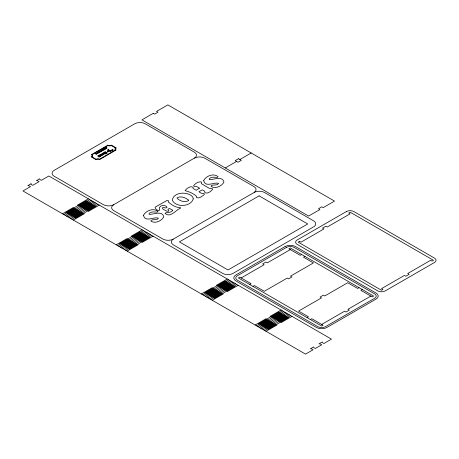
<?xml version="1.0" encoding="UTF-8"?>
<svg xmlns="http://www.w3.org/2000/svg" width="459" height="459" viewBox="0 0 459 459"><rect width="100%" height="100%" fill="white"/><g stroke="black" fill="none" stroke-linecap="round" stroke-linejoin="round"><path stroke-width="0.69" d="M113.803 204.657L113.241 205.024A7.396 4.269 0 0 0 113.241 210.331L163.083 239.145A7.396 4.269 0 0 0 173.077 239.225L254.665 192.155A7.396 4.269 0 0 1 264.487 192.482L313.617 220.842A7.396 4.269 0 0 1 314.042 226.608L233.103 273.363A7.396 4.269 0 0 1 222.954 273.53L173.232 244.825A7.396 4.269 0 0 1 173.232 239.139M194.467 158.091L194.616 158.005A7.396 4.269 0 0 0 194.323 152.141L145.199 123.781A7.396 4.269 0 0 0 134.745 123.781L53.669 170.628A7.396 4.269 0 0 0 53.669 175.935L103.51 204.748A7.396 4.269 0 0 0 113.505 204.829L194.467 158.091A7.396 4.269 0 0 1 204.771 158.177L253.896 186.538A7.396 4.269 0 0 1 254.188 192.396M62.458 213.774L73.474 207.411M77.364 205.167L88.386 198.804M65.729 212.666L86.476 200.692M63.824 214.56L74.84 208.197M78.73 205.953L89.746 199.59M67.094 213.458L87.835 201.484M65.184 215.346L76.205 208.983M80.096 206.739L91.112 200.376M68.46 214.244L89.201 202.27M66.549 216.137L77.571 209.774M81.461 207.525L92.477 201.168M69.825 215.03L90.566 203.056M67.915 216.923L78.937 210.561M82.821 208.317L93.843 201.954M71.191 215.822L91.932 203.848M69.28 217.709L80.296 211.347M84.186 209.103L95.208 202.74M72.556 216.608L93.297 204.634M70.646 218.501L81.662 212.138M85.552 209.889L96.574 203.532M73.922 217.394L94.663 205.42M72.011 219.287L83.027 212.924M86.917 210.681L97.933 204.318M75.282 218.186L96.023 206.206M73.371 220.073L84.393 213.71M88.283 211.467L99.299 205.104M225.266 167.96L236.586 161.425M239.879 159.52L251.193 152.99M116.219 244.813L127.241 238.451M131.125 236.201L142.147 229.844M119.495 243.706L140.236 231.732M117.584 245.599L128.6 239.237M132.49 236.993L143.512 230.63M120.86 244.498L141.602 232.518M118.95 246.385L129.966 240.023M133.856 237.779L144.878 231.416M122.226 245.284L142.967 233.31M120.315 247.177L131.331 240.814M135.221 238.565L146.237 232.208M123.586 246.07L144.333 234.096M121.675 247.963L132.697 241.6M136.587 239.357L147.603 232.994M124.951 246.862L145.692 234.882M123.041 248.749L134.062 242.386M137.952 240.143L148.968 233.78M126.317 247.648L147.058 235.674M124.406 249.535L135.428 243.178M139.312 240.929L150.334 234.572M127.682 248.434L148.423 236.46M125.772 250.327L136.788 243.964M140.678 241.721L151.699 235.358M129.048 249.226L149.789 237.246M127.137 251.113L138.153 244.75M142.043 242.507L153.065 236.144M201.369 293.972L212.385 287.609M216.275 285.366L227.297 279.003M204.645 292.871L225.386 280.891M202.735 294.758L213.751 288.395M217.641 286.152L228.657 279.789M206.005 293.657L226.746 281.683M204.094 295.544L215.116 289.187M219.006 286.938L230.022 280.575M207.37 294.443L228.112 282.469M205.46 296.336L216.482 289.973M220.372 287.73L231.388 281.367M208.736 295.229L229.477 283.255M206.825 297.122L217.847 290.759M221.731 288.516L232.753 282.153M241.182 277.959L264.097 264.728L262.691 263.914L265.985 262.009L267.39 262.823L290.306 249.593M210.102 296.021L230.843 284.046M208.191 297.908L219.207 291.551M223.097 289.302L234.119 282.939M211.467 296.807L232.208 284.832M209.556 298.7L220.572 292.337M224.462 290.088L235.484 283.731M212.833 297.593L233.574 285.618M210.922 299.486L221.938 293.123M225.828 290.88L236.844 284.517M214.192 298.384L234.939 286.41M212.282 300.272L223.303 293.909M227.194 291.666L238.21 285.303M249.685 284.488L251.09 283.679L239.776 277.144L238.37 277.959L321.696 326.062L323.102 325.253L311.787 318.718L310.376 319.533M301.626 254.504L300.215 255.313L288.9 248.784L290.306 247.969L373.632 296.078L372.226 296.887L360.912 290.358L362.317 289.543M252.978 286.393L254.389 285.578L264.298 291.299L287.214 278.068L288.619 278.883L291.913 276.978L290.507 276.169L313.422 262.938L303.514 257.218L304.919 256.403M255.129 325.012L266.151 318.649M270.035 316.406L281.057 310.043M258.406 323.905L279.147 311.931M256.495 325.798L267.511 319.435M271.401 317.192L282.423 310.829M259.771 324.697L280.512 312.722M257.86 326.584L268.876 320.227M272.766 317.978L283.788 311.615M261.137 325.483L281.878 313.508M259.226 327.376L270.242 321.013M274.132 318.764L285.148 312.407M262.496 326.269L283.243 314.295M260.586 328.162L271.608 321.799M275.498 319.556L286.514 313.193M263.862 327.06L284.603 315.086M261.951 328.948L272.973 322.585M276.863 320.342L287.879 313.979M265.227 327.846L285.968 315.872M263.317 329.74L274.339 323.377M278.223 321.128L289.245 314.771M266.593 328.633L287.334 316.658M264.682 330.526L275.698 324.163M279.588 321.92L290.61 315.557M267.958 329.424L288.7 317.444M266.048 331.312L277.064 324.949M280.954 322.706L291.976 316.343M307.082 317.628L308.488 316.813L298.579 311.093L321.495 297.862L320.089 297.053L323.383 295.148L324.794 295.963L347.704 282.733L357.618 288.453L359.024 287.638M321.696 324.438L344.611 311.208L346.017 312.022L349.31 310.118L347.905 309.309L370.82 296.078M104.227 149.387A0.637 0.367 0 0 0 104.474 149.445L105.26 149.146L104.365 148.624L103.912 149.186A0.924 0.534 0 0 0 104.13 149.347M172.745 210.268C171.282 213.056 167.466 212.098 165.16 213.068L165.114 213.418C170.427 218.352 175.82 209.74 180.651 208.151L180.278 207.462C175.791 207.893 171.557 204.743 168.241 201.926L168.591 200.967L168.287 200.658L166.858 200.549L155.044 207.193C155.36 209.103 157.787 211.392 159.709 210.067L159.388 207.548C161.275 204.829 164.867 204.571 167.019 207.095L166.996 207.359C165.665 209.092 163.524 206.516 162.291 207.956L163.157 209.275L166.961 211.26L168.66 211.203L168.872 210.434L167.828 209.384L169.474 208.403L172.745 210.268M97.75 153.392C97.302 154.201 95.254 152.434 97.75 153.415M188.402 200.038L188.385 200.703C185.075 202.924 179.635 200.893 177.082 198.34L177.191 197.777C180.519 195.654 185.706 197.72 188.402 200.038M199.43 188.161L196.205 190.261L193.337 188.615L192.952 188.15L193.084 187.255C190.56 185.534 186.463 188.517 185.103 190.634C188.867 191.632 193.388 193.354 196.595 196.383L196.337 197.37C198.896 199.2 202.402 196.079 204.381 194.45L204.02 193.468L201.208 193.228L198.931 191.759L201.576 190.129L202.648 189.992L204.766 191.265L204.783 192.556C207.348 194.392 211.065 191.277 212.701 189.251L211.851 188.316L209.281 188.299L201.954 183.99L201.381 183.457L201.662 182.343L201.306 181.953C198.437 181.357 195.058 183.485 193.566 185.786L194.524 186.503L197.003 186.681L199.43 188.161M104.009 149.003L105.036 149.158L104.342 148.756L104.009 149.003M143.512 215.254C144.815 222.644 153.926 216.688 158.257 218.054L158.321 218.381C156.628 220.733 153.002 218.903 150.954 220.469L151.045 221.249C155.308 223.872 161.683 220.928 163.794 216.814C162.228 210.279 153.593 214.525 149.227 214.359L148.98 213.682L149.909 212.827A5.617 3.242 0 0 1 153.082 211.909L157.156 212.138L157.942 211.421C153.581 207.617 145.956 210.566 143.512 215.254M203.687 180.513C204.984 187.903 214.095 181.948 218.432 183.313L218.49 183.646C216.803 185.993 213.171 184.162 211.123 185.729L211.22 186.509C215.483 189.131 221.858 186.188 223.969 182.074C222.403 175.539 213.768 179.785 209.396 179.618L209.149 178.941L210.084 178.086A5.617 3.242 0 0 1 213.257 177.168L217.325 177.398L218.111 176.681C213.751 172.877 206.125 175.826 203.687 180.513M103.298 153.197L104.514 153.645L103.309 153.174M101.479 154.626L101.433 154.735A0.734 0.425 0 0 0 101.313 154.884L100.888 154.545L101.479 154.626M101.582 155.022C102.036 155.544 102.833 154.132 102.437 155.24A1.928 1.113 0 0 1 102.156 155.4L100.223 154.775A0.694 0.402 0 0 0 100.045 154.723L101.479 154.144A0.866 0.499 0 0 1 101.714 154.241L101.582 155.022M106.672 152.962C104.675 153.593 104.618 150.833 106.672 152.962M100.487 155.819C100.005 156.594 101.089 155.945 101.41 155.79L99.804 154.861L99.391 155.096L100.487 155.842M102.919 154.413C102.403 154.993 103.384 154.7 103.453 154.614L103.849 154.385L102.237 153.455L101.823 153.696L102.919 154.413M98.324 155.492L100.487 156.324L100.056 156.571L98.708 156.066L99.603 156.835L99.19 157.07C97.555 156.995 97.681 154.551 98.341 155.463M97.314 152.738L98.048 153.312L97.532 152.675L98.76 152.899L97.893 152.48L97.314 152.738M104.79 153.765C103.482 154.832 101.881 152.772 103.734 152.595L105.868 153.822L104.79 153.765M193.233 198.965C190.772 207.049 175.699 207.692 172.28 200.17C173.588 192.223 185.763 191.506 191.334 195.643A9.587 5.537 0 0 1 193.124 198.15L193.233 198.965M108.072 149.261L107.974 150.351L109.305 150.368L108.072 149.261M107.704 151.154L109.322 150.443L108.14 150.294L107.704 151.154M108.817 151.298L108.278 151.826L107.785 151.309L108.817 151.298M109.288 150.541L108.846 151.229L107.842 151.218L109.288 150.541M109.466 150.512L109.001 151.229L110.648 151.281L109.466 150.512M104.428 152.181L104.4 152.216A0.763 0.442 0 0 0 104.365 152.537L105.96 153.461A0.763 0.442 0 0 0 106.522 153.444L106.758 153.352A1.721 0.993 0 0 0 106.987 153.22L107.136 153.088A0.763 0.442 0 0 0 107.171 152.761L105.576 151.837A0.763 0.442 0 0 0 105.013 151.86L104.428 152.181M96.132 159.296L91.938 156.835A2.565 1.48 0 0 0 91.938 154.74L107.957 145.578A2.565 1.48 0 0 0 111.296 145.526L115.599 148.01A2.565 1.48 0 0 0 115.513 149.938L99.569 159.193A2.565 1.48 0 0 0 96.132 159.296M31.046 183.766L27.769 185.66L29.135 185.815L30.501 186.601L22.95 190.961L305.545 354.119L313.095 349.758L311.736 348.972L310.37 348.811L313.646 346.924L313.916 347.71L315.281 348.501L321.742 344.772L320.376 343.98L319.011 343.825L322.287 341.932L322.557 342.724L323.922 343.51L331.473 339.149L48.878 175.992L41.327 180.353L39.962 179.567L39.686 178.775L36.416 180.668L37.776 180.823L39.141 181.615L32.687 185.344L31.321 184.552L31.046 183.766M153.26 113.316L141.94 119.851L308.591 216.063L319.912 209.533L318.5 208.719L321.799 206.82L323.205 207.629L334.519 201.094L167.868 104.882L156.553 111.417L157.959 112.225L154.666 114.13L153.26 113.316M107.894 145.164L91.266 154.763A2.111 1.216 0 0 1 91.157 156.852L96.126 159.726A2.117 1.222 0 0 1 99.597 159.577L116.116 149.927A2.123 1.222 0 0 1 116.334 147.987L111.342 145.101A2.123 1.228 0 0 1 107.98 145.233L107.894 145.164M95.512 153.736C96.866 155.153 96.499 153.059 96.229 153.633L95.512 153.736M99.012 151.717L98.346 152.101L99.001 151.843L99.31 152.021L98.915 152.371L99.683 152.239L99.259 152.612L99.913 152.233L99.012 151.717M99.368 151.51L100.142 152.101L99.896 151.814L100.36 151.545C101.8 152.222 98.943 150.604 100.257 151.481L99.368 151.51M100.504 150.856L101.175 151.384C100.211 152.061 102.472 150.759 101.296 151.309L100.504 150.856M101.37 150.357L102.248 150.885L101.514 150.466C105.031 151.481 99.993 148.911 102.558 150.506L101.37 150.357M102.248 149.846L103.143 150.368L102.248 149.846M103.476 149.141L102.81 149.525L103.464 149.267L103.768 149.445L103.269 149.732L104.147 149.663L103.717 150.036L104.371 149.657L103.476 149.141M104.606 148.487C105.954 149.904 105.587 147.809 105.318 148.383L104.606 148.487M105.501 147.97L106.454 148.458L105.949 147.867C108.674 148.842 104.904 146.817 106.89 148.045C104.727 146.932 107.09 149.123 105.501 147.97M96.292 153.713L96.011 153.874L96.545 154.023L96.292 153.713M105.381 148.464L105.105 148.624L105.633 148.773L105.381 148.464M238.473 158.711L235.174 160.61L237.992 162.239L241.285 160.334L238.473 158.711M259.106 195.873L179.4 241.893L228.031 269.972L307.737 223.952L259.106 195.873M285.079 246.575L235.955 274.935A7.396 4.269 0 0 0 235.524 280.707L316.463 327.456A7.396 4.269 0 0 0 326.923 327.456L376.047 299.096A7.396 4.269 0 0 0 376.047 293.06L295.539 246.575A7.396 4.269 0 0 0 285.079 246.575M346.315 211.599L296.979 240.091A5.405 3.121 0 0 0 296.979 244.245L377.923 290.977A5.405 3.121 0 0 0 385.118 290.977L434.679 262.364A5.405 3.121 0 0 0 434.466 258.084L353.958 211.599A5.405 3.121 0 0 0 346.774 211.364L346.315 211.599M286.485 247.39L237.148 275.882A5.405 3.121 0 0 0 237.148 280.03L318.098 326.768A5.405 3.121 0 0 0 325.293 326.768L374.854 298.155A5.405 3.121 0 0 0 374.642 293.869L294.127 247.39A5.405 3.121 0 0 0 286.95 247.149L286.485 247.39M299.601 241.354L298.195 242.168L381.521 290.277L382.926 289.463L381.521 288.648L404.436 275.423L405.842 276.232L409.141 274.333L407.73 273.518L430.645 260.287L432.057 261.102L433.462 260.287L350.137 212.178L348.731 212.993L350.137 213.808L327.221 227.033L325.815 226.224L322.516 228.123L323.928 228.938L301.012 242.168L299.601 241.354M112.897 149.841L111.445 150.236L112.897 149.841M113.023 150.173L110.785 151.258L109.89 150.46L113.023 150.173M108.008 151.665L107.481 151.86L108.008 151.665"/></g></svg>
